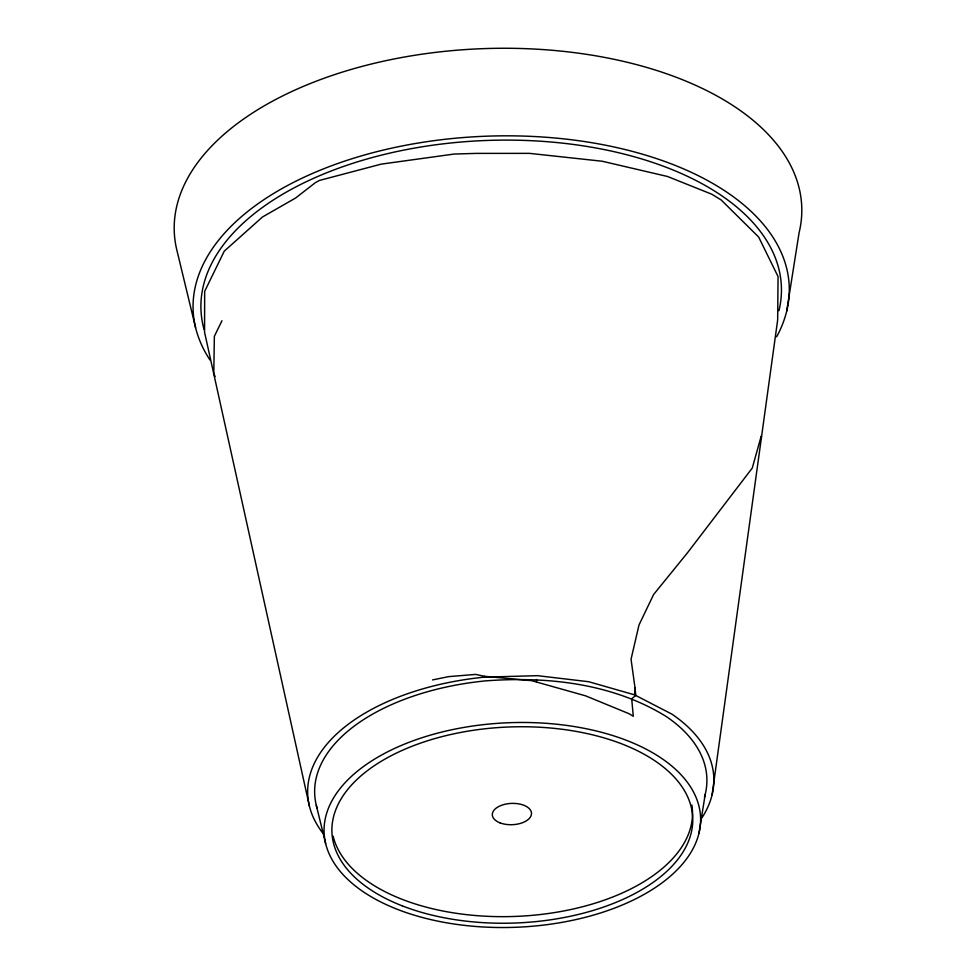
<?xml version="1.0" encoding="UTF-8"?>
<svg xmlns="http://www.w3.org/2000/svg" width="976" height="976" viewBox="0 0 976 976"><rect width="100%" height="100%" fill="white"/><g stroke="black" fill="none" stroke-linecap="round" stroke-linejoin="round"><path stroke-width="1.46" d="M701.976 817.766A203.228 110.386 -2.3 0 0 672.013 714.2L634.559 694.851L635.01 687.763L631.045 659.239L638.999 624.994L653.615 594.506L687.446 552.843L752.264 468.065L761.243 436.004L761.536 436.748M712.114 794.732L777.665 319.933L778.055 276.562L758.645 237.022L721.203 199.995L711.858 194.248L667.547 176.497L602.18 161.235L529.504 153.366L476.508 153.391L454.194 154.037L381.201 164.139L319.396 180.45L315.333 182.683L295.569 198.043L262.507 216.977L224.273 251.137L204.667 291.348L204.557 332.23L309.368 805.944M786.705 311.1L799.088 232.752A313.991 170.556 -2.3 0 0 488.281 48.483A313.991 170.556 -2.3 0 0 176.839 250.063L195.566 327.546M698.987 833.175A188.392 102.334 -2.3 0 0 440.432 732.403A188.392 102.334 -2.3 0 0 397.586 909.425A188.392 102.334 -2.3 0 0 698.987 833.175L705.197 794.44M221.967 320.738L214.354 336.305L213.781 373.906L215.159 376.504M432.588 679.906L448.606 676.636L475.641 674.404L484.377 676.295L531.737 680.687L585.624 695.851L629.105 713.737L633.278 716.274L631.704 698.706L635.791 695.485L635.01 687.763M323.044 833.419A203.228 110.386 -2.3 0 1 484.425 677.149L537.459 675.673L588.662 681.712L634.559 694.851M704.465 797.197A196.249 106.591 -2.3 0 0 666.474 716.665C612.647 683.285 547.353 676.209 485.34 680.894A196.249 106.591 -2.3 0 0 317.017 807.982M316.285 805.261L325.642 843.557M484.377 676.295L484.425 677.149M536.532 679.467L536.556 681.59M204.069 329.546A290.445 157.758 -2.3 0 1 488.83 140.385A290.445 157.758 -2.3 0 1 778.933 310.758M691.874 805.078A180.548 98.064 -2.3 0 1 531.347 915.427A180.548 98.064 -2.3 0 1 333.145 836.2M210.096 360.144A298.29 162.028 -2.3 0 1 484.12 136.286A298.29 162.028 -2.3 0 1 776.64 336.805M402.368 905.899A180.548 98.064 -2.3 0 0 691.215 832.833A180.548 98.064 -2.3 0 0 443.433 736.258A180.548 98.064 -2.3 0 0 402.368 905.899M499.944 822.841A19.63 10.663 -2.3 0 0 531.334 814.899A19.63 10.663 -2.3 0 0 504.409 804.407A19.63 10.663 -2.3 0 0 499.944 822.841"/></g></svg>
